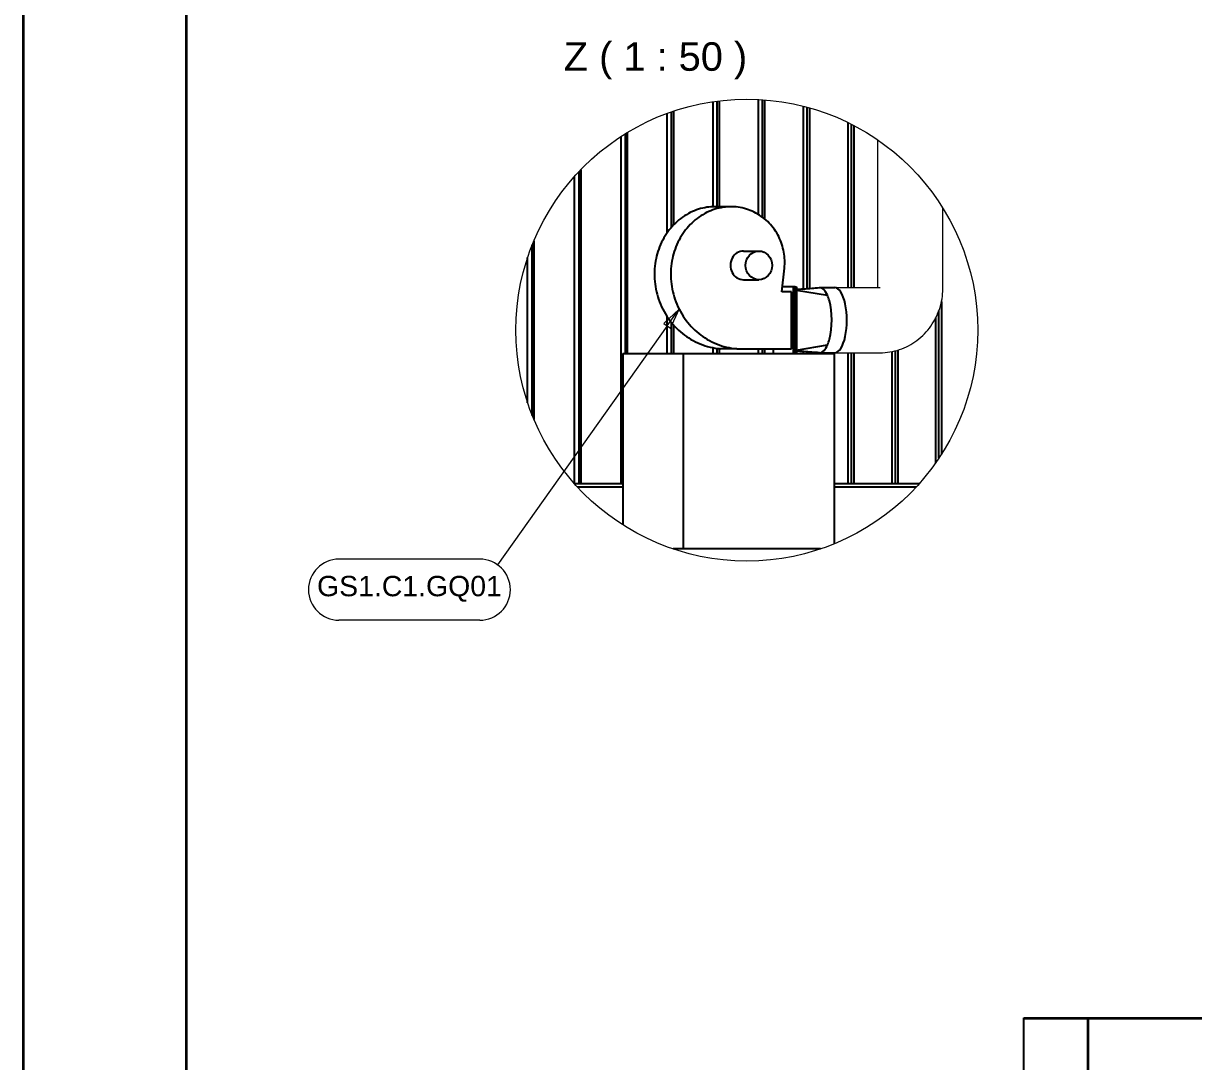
# Model space of a CAD drawing. Header units: millimetres. Extents: x -4172 to 126100, y -2 to 142133.
# Drawn here: x 0 to 14380, y 24966 to 37721 of the extents above; entities that cross this region are included whole.
import ezdxf

# ---------------------------------------------------------------- set-up
doc = ezdxf.new("R2010")
doc.units = ezdxf.units.MM
doc.header["$LTSCALE"] = 100
doc.layers.get('0').update_dxf_attribs({"lineweight": 18})
for name, color, linetype, lineweight in [('Border', 7, 'Continuous', 35), ('Detail Boundary', 7, 'Continuous', 18), ('Symbol', 7, 'Continuous', 18), ('Visible', 7, 'Continuous', 25)]:
    doc.layers.add(name, color=color, linetype=linetype, lineweight=lineweight)
doc.layers.add('P_Atmospheric Air (AA)', color=7, linetype='Continuous', lineweight=18, true_color=0x00e100)
doc.styles.add('Label Text', font='arial.ttf')
doc.styles.add('Note Text', font='arial.ttf')

# ---------------------------------------------------------------- blocks, each defined once
blk = doc.blocks.new('Borders Bigadan Border')
at = {"layer": 'Border'}
for p, q in [((0, 0), (0, 594)), ((20, 589), (20, 5))]:
    blk.add_line(p, q, dxfattribs=at)
blk = doc.blocks.new('2dTransSymbol1')
at = {"layer": 'Detail Boundary'}
blk.add_circle((88.9, 339.53), 28.37, dxfattribs=at)
blk = doc.blocks.new('Balloon22')
at = {"layer": 'Symbol'}
for p, q in [((80.57, 342.1), (78.72, 340.36)), ((79.13, 340.07), (80.57, 342.1)), ((79.53, 339.78), (80.57, 342.1)), ((79.13, 340.07), (58.25, 310.69)), ((78.72, 340.36), (79.53, 339.78)), ((56.09, 311.39), (38.78, 311.39)), ((56.09, 303.89), (38.78, 303.89))]:
    blk.add_line(p, q, dxfattribs=at)
at = {"layer": 'Symbol', "flags": 128}
blk.add_lwpolyline([(79.53, 339.78), (80.57, 342.1), (78.72, 340.36), (79.53, 339.78)], dxfattribs=at)
at = {"layer": 'Symbol'}
for centre, start, end in [((38.78, 307.64), 90, 270), ((56.09, 307.64), 270, 90)]:
    blk.add_arc(centre, 3.75, start, end, dxfattribs=at)
blk.add_solid([(79.53, 339.78), (80.57, 342.1), (78.72, 340.36), (79.53, 339.78)], dxfattribs=at)
at = {"layer": 'Symbol', "insert": (47.44, 307.74), "char_height": 2.5, "attachment_point": 5, "style": 'Note Text'}
blk.add_mtext('GS1.C1.GQ01', dxfattribs=at)

msp = doc.modelspace()

# ---------------------------------------------------------------- linework, layer by layer
at = {"layer": 'P_Atmospheric Air (AA)'}
for p, q in [((10499.74, 34474.61), (10499.74, 36288.53)), ((11299.74, 34474.61), (11299.74, 35449.49)), ((9970.88, 34474.61), (10528.2, 34474.61)), ((9970.88, 33674.61), (10528.2, 33674.61))]:
    msp.add_line(p, q, dxfattribs=at)
msp.add_ellipse((9970.88, 34074.61), major_axis=(0, 400), ratio=0.37042162, start_param=3.14159265, end_param=6.28318531, dxfattribs=at)
msp.add_open_spline([(10528.2, 33674.61), (10609.02, 33674.61), (10689.8, 33687.92), (10843.28, 33739.45), (10915.83, 33777.88), (11046.55, 33875.83), (11104.28, 33935.83), (11198.44, 34069.58), (11234.92, 34143.3), (11284.72, 34297.6), (11298.07, 34378.18), (11299.69, 34464.18), (11299.74, 34469.39), (11299.74, 34474.61)], degree=3, knots=[3.14159265, 3.14159265, 3.14159265, 3.14159265, 3.44385692, 3.44385692, 3.74963606, 3.74963606, 4.06379532, 4.06379532, 4.37795459, 4.37795459, 4.69211385, 4.69211385, 4.71238898, 4.71238898, 4.71238898, 4.71238898], dxfattribs=at)
at = {"layer": 'Visible'}
for p, q in [((8475.84, 35468.18), (8475.84, 36759.19)), ((8524.77, 35468.46), (8524.77, 36765.97)), ((8550.32, 36769.17), (8550.32, 35468.46)), ((9034.01, 35372.68), (9034.01, 36785.9)), ((9080.8, 35341.05), (9080.8, 36783.13)), ((9107.81, 36781.18), (9107.81, 35319.94)), ((9586.94, 34460.29), (9586.94, 36702.59)), ((9631.56, 34463.53), (9631.56, 36690.89)), ((9660.03, 36683.02), (9660.03, 34465.6)), ((7912.73, 35151.6), (7912.73, 36615.97)), ((7963.78, 35216.81), (7963.78, 36634.15)), ((7987.85, 36642.35), (7987.85, 35243.26)), ((10134.37, 34474.61), (10134.37, 36502.02)), ((10176.79, 34474.61), (10176.79, 36480.87)), ((10206.7, 36465.42), (10206.7, 34474.61)), ((7344.96, 32064.61), (7344.96, 36332.01)), ((7398.11, 33664.61), (7398.11, 36365.69)), ((7420.68, 36379.5), (7420.68, 33664.61)), ((6772.82, 32064.61), (6772.82, 35841.09)), ((6828.04, 32064.61), (6828.04, 35901.23)), ((6849.11, 35923.29), (6849.11, 32064.61)), ((8695.61, 35468.46), (8494.84, 35468.46)), ((6253.86, 32904.07), (6253.86, 35001.25)), ((6273.42, 35049.14), (6273.42, 32856.17)), ((6196.61, 33061.35), (6196.61, 34843.96)), ((8850.73, 34924.61), (9038.17, 34924.61)), ((9318.73, 34424.61), (9351.39, 34714.61)), ((8850.73, 34572.61), (9038.17, 34572.61)), ((9439.63, 34424.61), (9318.73, 34424.61)), ((9465.19, 34484.61), (9325.49, 34484.61)), ((9439.63, 33724.61), (9439.63, 34424.61)), ((9465.19, 33664.61), (9465.19, 34484.61)), ((9483.77, 34484.61), (9465.19, 34484.61)), ((9483.77, 33664.61), (9483.77, 34484.61)), ((9483.77, 34484.61), (9502.35, 34484.61)), ((9483.77, 33664.61), (9483.77, 34484.61)), ((9502.35, 34484.61), (9502.35, 33664.61)), ((9502.35, 34442.27), (9879.55, 34382.81)), ((9785.1, 34474.61), (9970.88, 34474.61)), ((11282.27, 34305.22), (11282.27, 32428.06)), ((7912.73, 33664.61), (7912.73, 34114.63)), ((11211.56, 32322.4), (11211.56, 34103.01)), ((11249.54, 32377.87), (11249.54, 34190.57)), ((7963.78, 33664.61), (7963.78, 34045.55)), ((7987.85, 34017.19), (7987.85, 33664.61)), ((7366.54, 33664.61), (8107.38, 33664.61)), ((7366.54, 33664.61), (7366.54, 31559.43)), ((8107.38, 33664.61), (8107.38, 31264.61)), ((8107.38, 33664.61), (9965.11, 33664.61)), ((8475.84, 33664.61), (8475.84, 33736.87)), ((8524.77, 33664.61), (8524.77, 33728.97)), ((8550.32, 33726), (8550.32, 33664.61)), ((8766.21, 33724.61), (8565.44, 33724.61)), ((8766.21, 33724.61), (9439.63, 33724.61)), ((9034.01, 33664.61), (9034.01, 33724.61)), ((9080.8, 33664.61), (9080.8, 33724.61)), ((9107.81, 33724.61), (9107.81, 33664.61)), ((9213.31, 33724.61), (9213.31, 33664.61)), ((9502.35, 33707.16), (9882.31, 33772.71)), ((9586.94, 33664.61), (9586.94, 33688.79)), ((9631.56, 33664.61), (9631.56, 33685.59)), ((9660.03, 33683.53), (9660.03, 33664.61)), ((9785.1, 33674.61), (9970.88, 33674.61)), ((9965.11, 33664.61), (9965.11, 31327.42)), ((10134.37, 32064.61), (10134.37, 33674.61)), ((10176.79, 32064.61), (10176.79, 33674.61)), ((10206.7, 33674.61), (10206.7, 32064.61)), ((10676, 32064.61), (10676, 33689.4)), ((10716.21, 32064.61), (10716.21, 33698.69)), ((10747.54, 33707.57), (10747.54, 32064.61)), ((7366.54, 32064.61), (6772.48, 32064.61)), ((7366.54, 32024.61), (6808.84, 32024.61)), ((11007.24, 32064.61), (9965.11, 32064.61)), ((10970.88, 32024.61), (9965.11, 32024.61)), ((8107.38, 31264.61), (7982.99, 31264.61)), ((9796.73, 31264.61), (8107.38, 31264.61)), ((12292.46, 25495.84), (12292.46, 25505.84)), ((12292.46, 25505.84), (19886.43, 25505.84)), ((12292.46, 25495.84), (13079.72, 25495.84)), ((12292.46, 13775.84), (12292.46, 25495.84)), ((13079.72, 25495.84), (13087.68, 25495.84)), ((13079.72, 13775.84), (13079.72, 25495.84)), ((13087.68, 25495.84), (15267.85, 25495.84)), ((13087.68, 13775.84), (13087.68, 25495.84))]:
    msp.add_line(p, q, dxfattribs=at)
for centre, major_axis, ratio, start_param, end_param in [((8850.73, 34748.61), (0, -176), 0.92886373, 3.14159265, 6.28318531), ((9785.1, 34074.61), (0, 400), 0.37042162, 5.93648889, 6.31034541), ((9785.1, 34074.61), (0, 400), 0.37042162, 5.59203492, 5.93648889), ((9785.1, 34074.61), (0, 400), 0.37042162, 5.35050247, 5.59203492), ((9970.88, 34074.61), (0, 400), 0.37042162, 3.14159265, 6.28318531), ((9785.1, 34074.61), (0, 400), 0.37042162, 4.09526271, 5.35050247), ((9785.1, 34074.61), (0, 400), 0.37042162, 3.85712555, 4.09526271), ((9785.1, 34074.61), (0, -400), 0.37042162, 6.25627711, 6.65226156), ((9785.1, 34074.61), (0, -400), 0.37042162, 0.36907625, 0.71553289)]:
    msp.add_ellipse(centre, major_axis=major_axis, ratio=ratio, start_param=start_param, end_param=end_param, dxfattribs=at)
msp.add_ellipse((9038.17, 34748.61), major_axis=(0, -176), ratio=0.92886373, dxfattribs=at)
for points, knots in [([(8494.83, 35468.45), (8463.35, 35468.45), (8431.65, 35466.17), (8400.04, 35461.55), (8330.41, 35451.38), (8261.18, 35429.85), (8195.52, 35397.28), (8130.24, 35364.9), (8068.52, 35321.62), (8013.3, 35268.78), (7958.47, 35216.3), (7910.08, 35154.4), (7870.61, 35085.31), (7831.37, 35016.6), (7800.95, 34940.78), (7781.16, 34860.8), (7761.48, 34781.24), (7752.31, 34697.58), (7754.57, 34613.2), (7756.83, 34529.25), (7770.41, 34444.62), (7795.3, 34362.85), (7820.78, 34279.13), (7858.11, 34198.44), (7906.21, 34124.51), (7952.68, 34053.1), (8009.18, 33988.01), (8073.85, 33932.23), (8138.23, 33876.7), (8210.69, 33830.42), (8288.63, 33795.68), (8366.17, 33761.12), (8449.12, 33738), (8534.36, 33727.76), (8544.69, 33726.52), (8555.05, 33725.47), (8565.44, 33724.61)], [1.67128386, 1.67128386, 1.67128386, 1.67128386, 1.80482368, 1.80482368, 1.80482368, 2.09889937, 2.09889937, 2.09889937, 2.39122859, 2.39122859, 2.39122859, 2.68150144, 2.68150144, 2.68150144, 2.97015145, 2.97015145, 2.97015145, 3.25724244, 3.25724244, 3.25724244, 3.54283528, 3.54283528, 3.54283528, 3.8352237, 3.8352237, 3.8352237, 4.11764843, 4.11764843, 4.11764843, 4.39879151, 4.39879151, 4.39879151, 4.67849581, 4.67849581, 4.67849581, 4.71238898, 4.71238898, 4.71238898, 4.71238898]), ([(9351.39, 34714.61), (9358.63, 34778.86), (9356.66, 34845.53), (9344.92, 34911.42), (9333.26, 34976.84), (9311.96, 35041.48), (9281.4, 35102.07), (9251.05, 35162.25), (9211.58, 35218.43), (9164.3, 35267.61), (9117.32, 35316.45), (9062.65, 35358.37), (9002.39, 35390.92), (8942.51, 35423.25), (8877.14, 35446.32), (8809, 35458.46), (8741.29, 35470.52), (8670.86, 35471.79), (8600.81, 35461.55), (8531.18, 35451.38), (8461.95, 35429.85), (8396.29, 35397.28), (8331.01, 35364.9), (8269.28, 35321.62), (8214.07, 35268.78), (8159.24, 35216.3), (8110.85, 35154.4), (8071.38, 35085.31), (8032.14, 35016.6), (8001.72, 34940.78), (7981.93, 34860.8), (7962.24, 34781.24), (7953.07, 34697.58), (7955.34, 34613.2), (7957.6, 34529.25), (7971.18, 34444.62), (7996.07, 34362.85), (8021.55, 34279.13), (8058.88, 34198.44), (8106.98, 34124.51), (8153.44, 34053.1), (8209.95, 33988.01), (8274.62, 33932.23), (8339, 33876.7), (8411.46, 33830.42), (8489.4, 33795.68), (8566.94, 33761.12), (8649.89, 33738), (8735.13, 33727.76), (8745.46, 33726.52), (8755.82, 33725.47), (8766.21, 33724.61)], [0, 0, 0, 0, 0.30597206, 0.30597206, 0.30597206, 0.60977361, 0.60977361, 0.60977361, 0.91148526, 0.91148526, 0.91148526, 1.21118329, 1.21118329, 1.21118329, 1.50893995, 1.50893995, 1.50893995, 1.80482368, 1.80482368, 1.80482368, 2.09889937, 2.09889937, 2.09889937, 2.39122859, 2.39122859, 2.39122859, 2.68150144, 2.68150144, 2.68150144, 2.97015145, 2.97015145, 2.97015145, 3.25724244, 3.25724244, 3.25724244, 3.54283528, 3.54283528, 3.54283528, 3.8352237, 3.8352237, 3.8352237, 4.11764843, 4.11764843, 4.11764843, 4.39879151, 4.39879151, 4.39879151, 4.67849581, 4.67849581, 4.67849581, 4.71238898, 4.71238898, 4.71238898, 4.71238898]), ([(9502.35, 34454.24), (9506.28, 34454.51), (9510.21, 34454.79), (9537.52, 34456.73), (9560.6, 34458.39), (9618.93, 34462.6), (9653.95, 34465.16), (9719.68, 34469.96), (9750.41, 34472.21), (9781.08, 34474.46)], [10.4007225, 10.4007225, 10.4007225, 10.4007225, 11.00067676, 11.00067676, 14.59338143, 14.59338143, 20.16441577, 20.16441577, 25.09754292, 25.09754292, 25.09754292, 25.09754292]), ([(9781.12, 33674.75), (9718.4, 33679.31), (9655.51, 33683.87), (9562.23, 33690.57), (9532.51, 33692.7), (9502.35, 33694.8)], [0, 0, 0, 0, 10.00238956, 10.00238956, 14.59191616, 14.59191616, 14.59191616, 14.59191616])]:
    msp.add_open_spline(points, degree=3, knots=knots, dxfattribs=at)

# ---------------------------------------------------------------- block references
at = {"xscale": 100, "yscale": 100, "zscale": 100}
for name in ['Borders Bigadan Border', '2dTransSymbol1']:
    msp.add_blockref(name, (0, 0), dxfattribs=at)
at = {"layer": 'Symbol', "xscale": 100, "yscale": 100, "zscale": 100}
msp.add_blockref('Balloon22', (0, 0), dxfattribs=at)

# ---------------------------------------------------------------- texts
at = {"layer": 'Symbol', "insert": (6639.83, 37033.76), "char_height": 350, "attachment_point": 7, "style": 'Label Text'}
msp.add_mtext('Z ( 1 : 50 )', dxfattribs=at)

doc.saveas('drawing.dxf')
